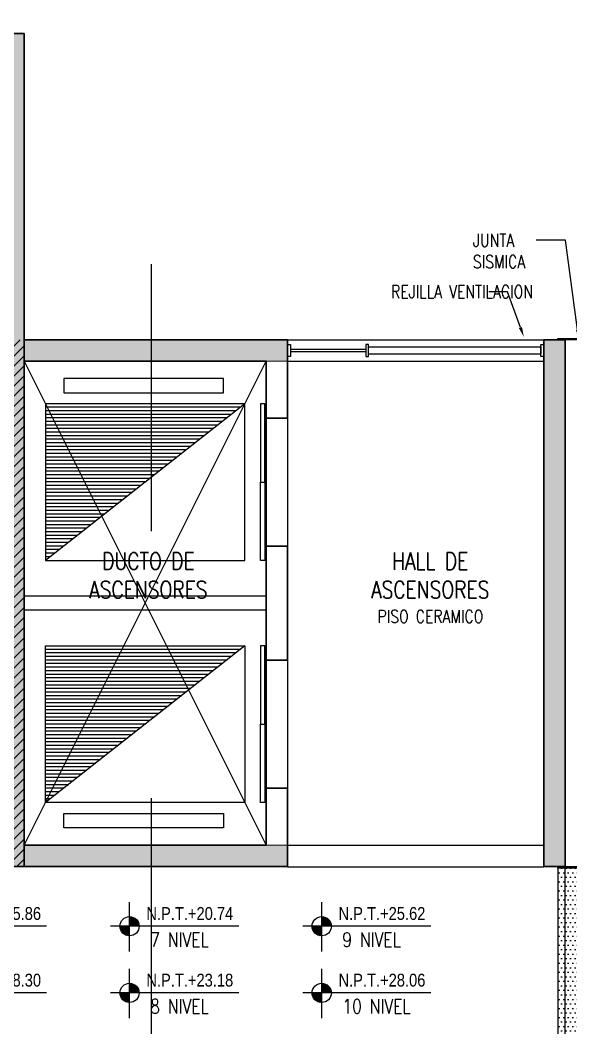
# Model space of a CAD drawing. Header units: millimetres. Extents: x 98 to 155, y -181 to 127.
# Drawn here: x 124.66 to 128.53, y 20.54 to 27.62 of the extents above; entities that cross this region are included whole.
import ezdxf
from ezdxf import colors
from ezdxf.entities.mleader import LeaderData, LeaderLine
from ezdxf.enums import TextEntityAlignment as Align
from ezdxf.math import Vec2, Vec3

# ---------------------------------------------------------------- set-up
doc = ezdxf.new("R2010")
doc.units = ezdxf.units.MM
doc.header["$LTSCALE"] = 15
for name, pattern in [('CENTER', [2, 1.25, -0.25, 0.25, -0.25]), ('HIDDEN2', [0.1875, 0.125, -0.0625]), ('X-REF_DP_Arquitectura$0$HIDDEN', [0.375, 0.25, -0.125])]:
    doc.linetypes.add(name, pattern=pattern)
doc.layers.get('0').update_dxf_attribs({"color": 250})
for name, color, linetype in [('A-CORTE', 250, 'CENTER'), ('A-HATCH', 250, 'Continuous'), ('A-MOBILIARIO', 250, 'Continuous'), ('A-MURO BAJO', 250, 'Continuous'), ('A-NIVELES-NPT', 252, 'Continuous'), ('A-PROYECCIONES INT.', 250, 'HIDDEN2'), ('A-TEXTO-ACABADO PISO', 250, 'Continuous'), ('A_50_TextoAmbiente', 252, 'Continuous'), ('A_50_TextoIndicaciones', 250, 'Continuous'), ('A_50_Vigas', 250, 'X-REF_DP_Arquitectura$0$HIDDEN'), ('A_60_HatchEstructuras', 250, 'Continuous'), ('DLP_MOBILIARIO FIJO', 250, 'Continuous'), ('MURO CF 60', 250, 'Continuous')]:
    doc.layers.add(name, color=color, linetype=linetype)
doc.layers.add('A-MUROS', color=252, linetype='Continuous', lineweight=30)
doc.layers.add('A_20_Estructuras', color=250, linetype='Continuous', lineweight=18)
doc.styles.add('R80', font='ARIALN.TTF', dxfattribs={"height": 2.03})
doc.styles.add('ROMANS', font='romans.shx', dxfattribs={"width": 0.8})
doc.styles.add('TXT_COTAS', font='romans.shx', dxfattribs={"width": 0.8})

# ---------------------------------------------------------------- blocks, each defined once
blk = doc.blocks.new('EF-TP')
at = {"layer": 'A_60_HatchEstructuras'}
h = blk.add_hatch(color=256, dxfattribs=at)
h.dxf.hatch_style = 1
h.paths.add_polyline_path([(23.55, -2.625), (21.7, -2.625), (21.7, -0.475), (20.85, -0.475), (20.85, -0.625), (21.55, -0.625), (21.55, -6.325), (23.55, -6.325), (23.55, -6.175), (21.7, -6.175), (21.7, -2.775), (23.55, -2.775)])
h.paths.add_polyline_path([(25.5, -2.625), (25.35, -2.625), (25.35, -6.325), (25.5, -6.325)])
h.paths.add_polyline_path([(25.83, -0.625), (26.5, -0.625), (26.5, -0.475), (25.68, -0.475), (25.68, -6.325), (25.83, -6.325)])
for points in [[(21.7, -6.175), (23.4, -2.775)], [(21.7, -2.775), (23.4, -6.175)]]:
    blk.add_lwpolyline(points)
at = {"layer": 'A_20_Estructuras'}
for points in [[(23.55, -2.625), (21.7, -2.625), (21.7, -0.475), (20.85, -0.475), (20.85, -0.625), (21.55, -0.625), (21.55, -6.325), (23.55, -6.325), (23.55, -6.175), (21.7, -6.175), (21.7, -2.775), (23.55, -2.775)], [(25.5, -2.625), (25.35, -2.625), (25.35, -6.325), (25.5, -6.325)]]:
    blk.add_lwpolyline(points, close=True, dxfattribs=at)
at = {"layer": 'A_50_Vigas'}
for p, q in [((23.55, -2.625), (25.35, -2.625)), ((23.4, -2.775), (23.4, -6.175)), ((23.55, -2.775), (25.35, -2.775)), ((23.55, -2.775), (23.55, -6.175))]:
    blk.add_line(p, q, dxfattribs=at)
for points in [[(23.55, -6.175), (25.35, -6.175)], [(23.55, -6.325), (25.35, -6.325)], [(25.5, -7.525), (25.5, -6.325)]]:
    blk.add_lwpolyline(points, dxfattribs=at)
blk = doc.blocks.new('Cortes-Elev.')
at = {"layer": 'A-CORTE', "linetype": 'CENTER', "ltscale": 0.5}
blk.add_lwpolyline([(23.945, 20.8306), (23.945, 37.8534)], dxfattribs=at)
blk = doc.blocks.new('SIM NIVEL PLANTA')
at = {"linetype": 'Continuous'}
h = blk.add_hatch(dxfattribs=at)
h.set_pattern_fill('_USER', color=256, scale=0.089997, angle=45, style=0, pattern_type=0)
h.set_pattern_definition([(45, (31854.49523, 23864.84028), (-0.06363728001, 0.06363728001), [])])
h.paths.add_polyline_path([(-17.33, 0), (-15.98, 0, 0.409209), (-17.33, 1.33)])
h.paths.add_polyline_path([(-18.68, 0, 0.004279), (-18.68, -0.02, 0.414214), (-17.33, -1.37), (-17.33, 0)])
for p, q in [((-17.33, -3.58), (-17.33, 3.34)), ((-2, 0), (-20, 0))]:
    blk.add_line(p, q)
blk.add_circle((-17.33, -0.02), 1.35, dxfattribs=at)
at = {"style": 'R80'}
blk.add_attdef('N.P.T.+0.00', text='', height=1.8, dxfattribs=at).set_placement((-8.87, 1.77), align=Align.MIDDLE_CENTER)
blk = doc.blocks.new('pisos superiores')
at = {"elevation": 0}
blk.add_lwpolyline([(0.07, -2.14), (0.07, -2.09), (0.08, -2.09), (0.08, -2.15), (-0.15, -2.15), (-0.15, -2.14)], close=True, dxfattribs=at)
at = {"layer": 'A-MUROS'}
blk.add_lwpolyline([(-4.05, -5.85), (-3.9, -5.85), (-3.9, 0), (-4.75, 0), (-4.75, -0.15), (-4.05, -0.15), (-4.05, -4.3), (-6.35, -4.3)], dxfattribs=at)
blk = doc.blocks.new('ASCENSOR_01')
h = blk.add_hatch()
h.set_pattern_fill('_U', color=256, scale=0.025, angle=360, style=0, pattern_type=0)
h.set_pattern_definition([(1e-07, (54.049875, -126.000315), (-4e-11, 0.025), [])])
h.paths.add_polyline_path([(-1.4, 1.1), (0, 0), (0, 1.1)])
blk.add_line((-1.4, 1.1, 0), (0, 0))
for points in [[(-0.1281, 1.178), (-1.2496, 1.178), (-1.2496, 1.2783), (-0.1281, 1.2783)], [(0, 0), (-1.4, 0), (-1.4, 1.1), (0, 1.1)]]:
    blk.add_lwpolyline(points, close=True)
blk = doc.blocks.new('vent. pasillo')
at = {"elevation": 0}
blk.add_lwpolyline([(-0.02, -0.1), (-1.23, -0.1), (-1.23, -0.05), (-0.02, -0.05)], close=True, dxfattribs=at)
at = {"layer": 'A-MURO BAJO'}
for p, q in [((-1.8, 0, 0), (0, 0)), ((-1.8, -0.15, 0), (0, -0.15, 0))]:
    blk.add_line(p, q, dxfattribs=at)
at = {"layer": 'DLP_MOBILIARIO FIJO', "elevation": 0}
for points in [[(-1.8, -0.0325), (-1.78, -0.0325), (-1.78, -0.1175), (-1.8, -0.1175)], [(-1.25, -0.1175), (-1.23, -0.1175), (-1.23, -0.0325), (-1.25, -0.0325)], [(0, -0.1175), (-0.02, -0.1175), (-0.02, -0.0325), (0, -0.0325)]]:
    blk.add_lwpolyline(points, close=True, dxfattribs=at)
blk.add_lwpolyline([(-1.78, -0.065), (-1.25, -0.065), (-1.25, -0.085), (-1.78, -0.085)], dxfattribs=at)
blk = doc.blocks.new('N.01')
h = blk.add_hatch()
h.set_pattern_fill('_U', color=256, scale=0.025, angle=180.00018, style=0, pattern_type=0)
h.set_pattern_definition([(180.000175, (-53.650256, 134.575155), (7.64e-08, -0.025), [])])
h.paths.add_polyline_path([(1.8, 8.575), (0.4, 7.475), (0.4, 8.575)])
at = {"layer": 'A-HATCH'}
h = blk.add_hatch(dxfattribs=at)
h.set_pattern_fill('DOTS', color=256, scale=0.02)
h.set_pattern_definition([(0, (74.125015, 7.025), (0.015875, 0.03175), [0, -0.03175])])
h.paths.add_polyline_path([(4, 5.835), (4.28, 5.835), (4.28, 7.015), (4, 7.015)])
blk.add_line((1.8, 8.575, 0), (0.4, 7.475, 0))
at = {"elevation": 0}
for points in [[(0.4, 8.575), (1.8, 8.575), (1.8, 7.475), (0.4, 7.475)], [(0.5281, 7.397), (1.6496, 7.397), (1.6496, 7.2967), (0.5281, 7.2967)], [(4, 7.025), (4.28, 7.025), (4.28, 7.015), (4, 7.015)], [(4, 5.835), (4.28, 5.835), (4.28, 7.015), (4, 7.015)]]:
    blk.add_lwpolyline(points, close=True, dxfattribs=at)
at = {"layer": 'A-MOBILIARIO', "elevation": 0}
for points in [[(1.94, 9.725), (1.94, 10.275), (1.91, 10.275), (1.91, 9.725)], [(1.94, 9.725), (1.94, 9.175), (1.91, 9.175), (1.91, 9.725)], [(1.94, 8.025), (1.94, 8.575), (1.91, 8.575), (1.91, 8.025)], [(1.94, 8.025), (1.94, 7.475), (1.91, 7.475), (1.91, 8.025)]]:
    blk.add_lwpolyline(points, close=True, dxfattribs=at)
at = {"layer": 'A-MURO BAJO'}
for p, q in [((1.95, 9.275, 0), (1.95, 10.175, 0)), ((1.95, 7.575, 0), (1.95, 8.475, 0))]:
    blk.add_line(p, q, dxfattribs=at)
at = {"layer": 'A-MUROS'}
for p, q in [((0.25, 12.875, 0), (0.25, 10.725, 0)), ((0.25, 10.725, 0), (2.1, 10.725, 0)), ((2.1, 10.725, 0), (2.1, 10.175, 0)), ((1.95, 10.575, 0), (0.25, 10.575, 0)), ((0.25, 10.575, 0), (0.25, 7.175, 0)), ((1.95, 10.175, 0), (1.95, 10.575, 0)), ((2.1, 10.175, 0), (1.95, 10.175, 0)), ((2.1, 9.275, 0), (1.95, 9.275, 0)), ((1.95, 9.275, 0), (1.95, 8.475, 0)), ((2.1, 8.475, 0), (2.1, 9.275, 0)), ((1.95, 8.475, 0), (2.1, 8.475, 0)), ((1.95, 7.175, 0), (1.95, 7.575, 0)), ((1.95, 7.575, 0), (2.1, 7.575, 0)), ((2.1, 7.025, 0), (2.1, 7.575, 0)), ((0.25, 7.175, 0), (1.95, 7.175, 0)), ((0.1, 7.025, 0), (2.1, 7.025, 0)), ((0.1, 7.025, 0), (0.25, 7.025, 0))]:
    blk.add_line(p, q, dxfattribs=at)
at = {"layer": 'A-MUROS', "elevation": 0}
blk.add_lwpolyline([(3.9, 7.025), (4.05, 7.025), (4.05, 10.725), (3.9, 10.725)], close=True, dxfattribs=at)
at = {"layer": 'A-PROYECCIONES INT.'}
for p, q in [((1.95, 8.925, 0), (0.25, 8.925, 0)), ((1.95, 8.825, 0), (0.25, 8.825, 0))]:
    blk.add_line(p, q, dxfattribs=at)
blk.add_blockref('vent. pasillo', (3.9, 10.725, 0))
at = {"xscale": -1, "rotation": 359.9998249622922}
blk.add_blockref('ASCENSOR_01', (0.4, 9.175, 0), dxfattribs=at)

msp = doc.modelspace()

# ---------------------------------------------------------------- hatches: boundary and pattern name
at = {"layer": 'MURO CF 60'}
h = msp.add_hatch(dxfattribs=at)
h.set_pattern_fill('_USER', color=256, scale=0.05, angle=45, pattern_type=0)
h.set_pattern_definition([(45, (128.67014, 20.47273), (-0.03535534, 0.03535534), [])])
h.paths.add_polyline_path([(124.5401, 25.373), (124.6901, 25.373), (124.6901, 21.673), (124.5401, 21.673)])

# ---------------------------------------------------------------- block references
msp.add_blockref('EF-TP', (102.9901, 27.9977))
at = {"layer": 'A-CORTE'}
msp.add_blockref('Cortes-Elev.', (101.6401, -8.052), dxfattribs=at)
at = {"layer": 'A-MURO BAJO'}
msp.add_blockref('pisos superiores', (128.5901, 27.523), dxfattribs=at)
at = {"layer": 'A-NIVELES-NPT', "xscale": 0.05, "yscale": 0.05, "zscale": 0.05}
for p, values in [((124.947, 21.2554), {'N.P.T.+0.00': 'N.P.T.+15.86'}), ((126.297, 21.2554), {'N.P.T.+0.00': 'N.P.T.+20.74'}), ((127.647, 21.2554), {'N.P.T.+0.00': 'N.P.T.+25.62'}), ((124.947, 20.7874), {'N.P.T.+0.00': 'N.P.T.+18.30'}), ((126.297, 20.7874), {'N.P.T.+0.00': 'N.P.T.+23.18'}), ((127.647, 20.7874), {'N.P.T.+0.00': 'N.P.T.+28.06'})]:
    msp.add_blockref('SIM NIVEL PLANTA', p, dxfattribs=at).add_auto_attribs(values)

# ---------------------------------------------------------------- texts
at = {"layer": 'A-NIVELES-NPT', "style": 'ROMANS', "width": 0.8}
for s, p in [('7 NIVEL', (125.5753, 21.1097)), ('9 NIVEL', (126.9253, 21.1097)), ('8 NIVEL', (125.5753, 20.6417)), ('10 NIVEL', (126.9253, 20.6417))]:
    msp.add_text(s, height=0.1, rotation=360, dxfattribs=at).set_placement(p)
at = {"layer": 'A-TEXTO-ACABADO PISO', "insert": (127.5443, 23.4751), "char_height": 0.09, "attachment_point": 2, "rotation": 359.99998, "style": 'ROMANS'}
msp.add_mtext_dynamic_manual_height_columns('PISO CERAMICO', width=1.20225, gutter_width=12.5, heights=[0], dxfattribs=at)
at = {"layer": 'A_50_TextoAmbiente', "char_height": 0.12, "attachment_point": 5, "style": 'ROMANS'}
for s, insert, width in [('\\pxqc;DUCTO DE \\PASCENSORES', (125.5628, 23.7185), 1.044421), ('\\pxqc;HALL DE \\PASCENSORES', (127.5429, 23.7184, 0), 1.061918)]:
    msp.add_mtext(s, dxfattribs=dict(at, insert=insert, width=width))

# ---------------------------------------------------------------- leaders
at = {"layer": 'A_50_TextoIndicaciones'}
ml = msp.add_multileader_mtext('Standard', dxfattribs=at)
ml.set_content('\\pxsm1,t16;JUNTA \\PSISMICA', color=256, style='TXT_COTAS')
ml.set_leader_properties(color=256)
ml.build(insert=Vec2(0, 0))
ml.multileader.update_dxf_attribs({"dogleg_length": 0.05, "arrow_head_size": 0.07})
ctx = ml.context
ctx.base_point, ctx.char_height, ctx.arrow_head_size, ctx.landing_gap_size, ctx.plane_origin = Vec3(127.7926, 26.0714), 0.09, 0.07, 0.05, Vec3(127.5733, 26.6548)
notes = []
notes.append((ctx, [(1, (1, 1, 0), (128.4933, 26.0714), (-1, 0), 0.2064, [(0, [(128.5877, 25.373)], 0, [])])]))
ctx.mtext.insert, ctx.mtext.width, ctx.mtext.defined_height, ctx.mtext.flow_direction = Vec3(127.8426, 26.1164), 1.024058, 0.5146, 5
ml = msp.add_multileader_mtext('Standard', dxfattribs=at)
ml.set_content('\\pxsm1,t16;REJILLA VENTILACION', color=256, style='TXT_COTAS')
ml.set_leader_properties(color=256)
ml.build(insert=Vec2(0, 0))
ml.multileader.update_dxf_attribs({"dogleg_length": 0.05, "arrow_head_size": 0.07})
ctx = ml.context
ctx.base_point, ctx.char_height, ctx.arrow_head_size, ctx.landing_gap_size, ctx.plane_origin = Vec3(127.2177, 25.7105), 0.09, 0.07, 0.05, Vec3(127.0756, 25.5722)
notes.append((ctx, [(1, (1, 1, 0), (128.0856, 25.7105), (-1, 0), 0.1303, [(0, [(128.2006, 25.3927)], 0, [])])]))
ctx.mtext.insert, ctx.mtext.width, ctx.mtext.defined_height, ctx.mtext.flow_direction = Vec3(127.2677, 25.7555), 1.024058, 0.5146, 5
for ctx, leaders in notes:
    for number, flags, end, landing, length, lines in leaders:
        leader = LeaderData()
        leader.index, (leader.has_last_leader_line, leader.has_dogleg_vector, leader.attachment_direction) = number, flags
        leader.last_leader_point, leader.dogleg_vector, leader.dogleg_length = Vec3(end), Vec3(landing), length
        for number, points, colour, breaks in lines:
            line = LeaderLine()
            line.index, line.vertices, line.color, line.breaks = number, Vec3.list(points), colors.encode_raw_color(colour), breaks
            leader.lines.append(line)
        ctx.leaders.append(leader)

# ---------------------------------------------------------------- next in the draw order: block references
msp.add_blockref('N.01', (124.4401, 14.648, 0))

doc.saveas('drawing.dxf')
